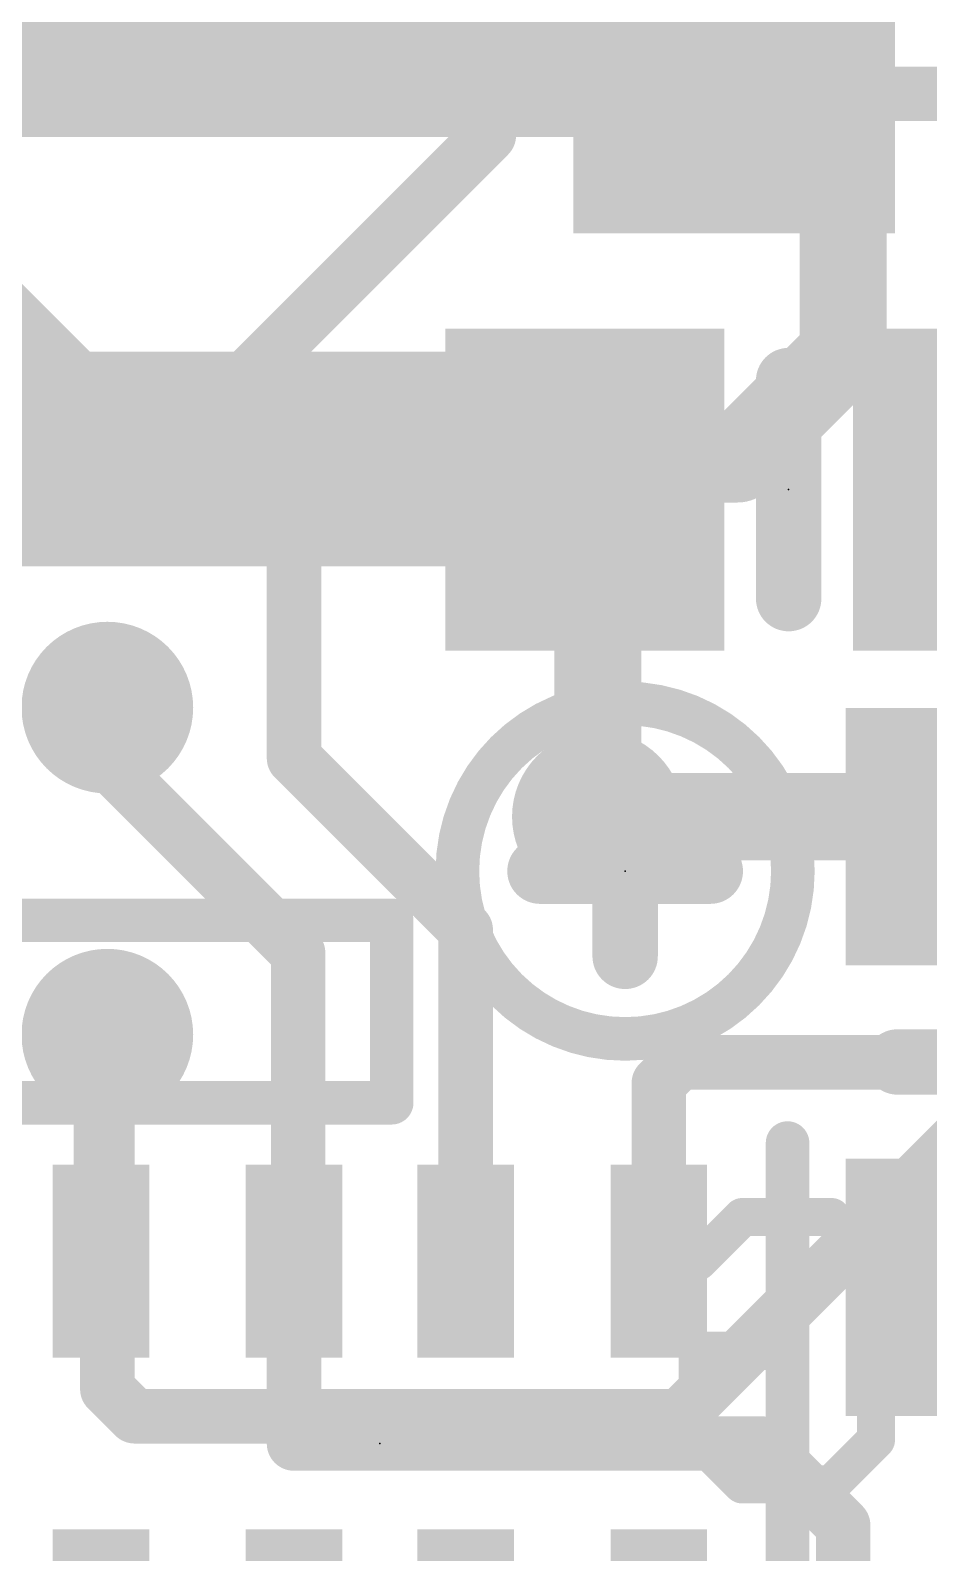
# Model space of a CAD drawing. Extents: x -0.5 to 47.2, y -0.5 to 23.4.
# Drawn here: x 6.37 to 10.56, y 5.33 to 12.43 of the extents above; entities that cross this region are included whole.
import ezdxf

# ---------------------------------------------------------------- set-up
doc = ezdxf.new("R2010")
doc.units = 0
for name, color, linetype in [('1', 12, 'CONTINUOUS'), ('16', 132, 'CONTINUOUS'), ('18', 110, 'CONTINUOUS'), ('21', 40, 'CONTINUOUS'), ('22', 6, 'CONTINUOUS'), ('23', 40, 'CONTINUOUS'), ('24', 6, 'CONTINUOUS')]:
    doc.layers.add(name, color=color, linetype=linetype)

# ---------------------------------------------------------------- blocks, each defined once
blk = doc.blocks.new('RECT')
blk.add_solid([(-0.5, -0.5), (0.5, -0.5), (-0.5, 0.5), (0.5, 0.5)])
blk = doc.blocks.new('ROUNDV')
at = {"const_width": 0.5}
blk.add_lwpolyline([(0, -0.25, 1), (0, 0.25, 1), (0, -0.25)], format="xyb", dxfattribs=at)

msp = doc.modelspace()

# ---------------------------------------------------------------- linework, layer by layer
at = {"layer": '1'}
for points, const_width in [([(8.001, 12.446), (8.001, 15.113)], 0.254), ([(8.509, 14.859), (8.509, 11.938)], 0.254), ([(8.001, 12.446), (7.635, 12.08)], 0.254), ([(5.093, 12.08), (7.635, 12.08)], 0.254), ([(10.988, 12.131), (9.652, 12.131)], 0.254), ([(8.509, 11.938), (7.366, 10.795)], 0.254), ([(6.604, 10.795), (5.969, 11.43)], 0.254), ([(7.366, 10.795), (6.604, 10.795)], 0.254), ([(7.366, 10.795), (7.601, 10.56)], 0.254), ([(7.601, 10.56), (7.601, 9.036)], 0.254), ([(8.956, 10.287), (9.017, 10.226)], 0.4064), ([(9.017, 10.226), (9.017, 8.763)], 0.4064), ([(6.731, 9.271), (6.731, 9.017)], 0.254), ([(7.601, 9.036), (8.401, 8.236)], 0.254), ([(6.731, 9.017), (7.62, 8.128)], 0.254), ([(10.829, 8.763), (9.017, 8.763)], 0.4064), ([(8.401, 8.236), (8.401, 6.692)], 0.254), ([(7.62, 8.128), (7.62, 6.711)], 0.254), ([(6.701, 7.717), (6.731, 7.747)], 0.254), ([(6.701, 6.692), (6.701, 7.717)], 0.254), ([(9.398, 7.6183), (9.301, 7.5213)], 0.254), ([(9.398, 7.6183), (11.9397, 7.6183)], 0.254), ([(9.301, 7.5213), (9.301, 6.692)], 0.254), ([(7.62, 6.711), (7.601, 6.692)], 0.254), ([(7.601, 6.692), (7.601, 5.842)], 0.254), ([(7.601, 5.842), (9.779, 5.842)], 0.254), ([(9.779, 5.842), (10.16, 5.461)], 0.254), ([(10.16, 5.461), (10.16, 4.826)], 0.254)]:
    msp.add_lwpolyline(points, dxfattribs=dict(at, const_width=const_width))
for points, const_width in [([(8.0459, 12.4011, 1), (7.9561, 12.4909)], 0.127), ([(7.9375, 12.446, 1), (8.0645, 12.446)], 0.127), ([(7.635, 12.0165, 1), (7.635, 12.1435)], 0.127), ([(9.652, 12.1945, 1), (9.652, 12.0675)], 0.127), ([(7.5901, 12.1249, 1), (7.6799, 12.0351)], 0.127), ([(8.5539, 11.8931, 1), (8.4641, 11.9829)], 0.127), ([(8.4455, 11.938, 1), (8.5725, 11.938)], 0.127), ([(6.604, 10.8585, 1), (6.604, 10.7315)], 0.127), ([(6.5591, 10.7501, 1), (6.6489, 10.8399)], 0.127), ([(7.4109, 10.8399, 1), (7.3211, 10.7501)], 0.127), ([(7.3211, 10.8399, 1), (7.4109, 10.7501)], 0.127), ([(7.366, 10.7315, 1), (7.366, 10.8585)], 0.127), ([(7.6645, 10.56, 1), (7.5375, 10.56)], 0.127), ([(7.5561, 10.5151, 1), (7.6459, 10.6049)], 0.127), ([(9.0278, 10.3588, 1), (8.8842, 10.2152)], 0.2032), ([(9.1186, 10.226, 1), (8.9154, 10.226)], 0.2032), ([(8.9452, 10.1542, 1), (9.0888, 10.2978)], 0.2032), ([(6.7945, 9.271, 1), (6.6675, 9.271)], 0.127), ([(7.6459, 9.0809, 1), (7.5561, 8.9911)], 0.127), ([(6.7759, 9.0619, 1), (6.6861, 8.9721)], 0.127), ([(6.6675, 9.017, 1), (6.7945, 9.017)], 0.127), ([(7.5375, 9.036, 1), (7.6645, 9.036)], 0.127), ([(9.017, 8.8646, 1), (9.017, 8.6614)], 0.2032), ([(8.9154, 8.763, 1), (9.1186, 8.763)], 0.2032), ([(8.4645, 8.236, 1), (8.3375, 8.236)], 0.127), ([(8.3561, 8.1911, 1), (8.4459, 8.2809)], 0.127), ([(7.6835, 8.128, 1), (7.5565, 8.128)], 0.127), ([(7.5751, 8.0831, 1), (7.6649, 8.1729)], 0.127), ([(6.7759, 7.7021, 1), (6.6861, 7.7919)], 0.127), ([(6.7645, 7.717, 1), (6.6375, 7.717)], 0.127), ([(6.6561, 7.7619, 1), (6.7459, 7.6721)], 0.127), ([(9.398, 7.6818, 1), (9.398, 7.5548)], 0.127), ([(9.4429, 7.5734, 1), (9.3531, 7.6632)], 0.127), ([(9.3645, 7.5213, 1), (9.2375, 7.5213)], 0.127), ([(9.2561, 7.5662, 1), (9.3459, 7.4764)], 0.127), ([(7.6645, 6.692, 1), (7.5375, 6.692)], 0.127), ([(7.6649, 6.6661, 1), (7.5751, 6.7559)], 0.127), ([(6.6375, 6.692, 1), (6.7645, 6.692)], 0.127), ([(7.5561, 6.7369, 1), (7.6459, 6.6471)], 0.127), ([(7.5565, 6.711, 1), (7.6835, 6.711)], 0.127), ([(8.3375, 6.692, 1), (8.4645, 6.692)], 0.127), ([(9.2375, 6.692, 1), (9.3645, 6.692)], 0.127), ([(7.601, 5.9055, 1), (7.601, 5.7785)], 0.127), ([(9.8239, 5.8869, 1), (9.7341, 5.7971)], 0.127), ([(9.779, 5.7785, 1), (9.779, 5.9055)], 0.127), ([(7.5375, 5.842, 1), (7.6645, 5.842)], 0.127), ([(10.2235, 5.461, 1), (10.0965, 5.461)], 0.127), ([(10.1151, 5.4161, 1), (10.2049, 5.5059)], 0.127)]:
    msp.add_lwpolyline(points, format="xyb", dxfattribs=dict(at, const_width=const_width))
at = {"layer": '16'}
for points, const_width in [([(10.16, 10.922), (10.16, 13.335)], 0.4064), ([(9.668, 10.43), (10.16, 10.922)], 0.4064), ([(7.256, 10.43), (9.668, 10.43)], 0.4064), ([(9.398, 5.969), (11.811, 8.382)], 0.254), ([(6.731, 7.747), (6.731, 6.096)], 0.254), ([(6.731, 6.096), (6.858, 5.969)], 0.254), ([(6.858, 5.969), (9.398, 5.969)], 0.254)]:
    msp.add_lwpolyline(points, dxfattribs=dict(at, const_width=const_width))
for points, const_width in [([(10.2318, 10.8502, 1), (10.0882, 10.9938)], 0.2032), ([(10.0584, 10.922, 1), (10.2616, 10.922)], 0.2032), ([(7.256, 10.5316, 1), (7.256, 10.3284)], 0.2032), ([(9.5962, 10.5018, 1), (9.7398, 10.3582)], 0.2032), ([(9.668, 10.3284, 1), (9.668, 10.5316)], 0.2032), ([(6.7945, 7.747, 1), (6.6675, 7.747)], 0.127), ([(6.7759, 6.1409, 1), (6.6861, 6.0511)], 0.127), ([(6.6675, 6.096, 1), (6.7945, 6.096)], 0.127), ([(6.858, 6.0325, 1), (6.858, 5.9055)], 0.127), ([(6.8131, 5.9241, 1), (6.9029, 6.0139)], 0.127), ([(9.3531, 6.0139, 1), (9.4429, 5.9241)], 0.127), ([(9.398, 5.9055, 1), (9.398, 6.0325)], 0.127)]:
    msp.add_lwpolyline(points, format="xyb", dxfattribs=dict(at, const_width=const_width))
at = {"layer": '21'}
for points, const_width in [([(9.906, 9.779), (9.906, 10.795)], 0.3048), ([(11.43, 7.62), (10.414, 7.62)], 0.3048), ([(9.901, 7.242), (9.901, 4.442)], 0.2032)]:
    msp.add_lwpolyline(points, dxfattribs=dict(at, const_width=const_width))
for points, const_width in [([(9.9822, 10.795, 1), (9.8298, 10.795)], 0.1524), ([(9.8298, 9.779, 1), (9.9822, 9.779)], 0.1524), ([(10.414, 7.6962, 1), (10.414, 7.5438)], 0.1524), ([(9.9518, 7.242, 1), (9.8502, 7.242)], 0.1016)]:
    msp.add_lwpolyline(points, format="xyb", dxfattribs=dict(at, const_width=const_width))
at = {"layer": '22'}
for points, const_width in [([(9.144, 7.7273, 1), (9.144, 9.2907, 1), (9.144, 7.7273)], 0.2032), ([(9.2202, 8.9058, 1), (9.0678, 8.9058)], 0.1524), ([(8.7472, 8.5852, 1), (8.7472, 8.4328)], 0.1524), ([(9.5409, 8.4328, 1), (9.5409, 8.5852)], 0.1524), ([(8.1068, 8.28, 1), (8.0052, 8.28)], 0.1016), ([(8.056, 8.2292, 1), (8.056, 8.3308)], 0.1016), ([(9.0678, 8.1122, 1), (9.2202, 8.1122)], 0.1524), ([(8.056, 7.3792, 1), (8.056, 7.4808)], 0.1016), ([(8.0052, 7.43, 1), (8.1068, 7.43)], 0.1016), ([(9.69, 6.9416, 1), (9.69, 6.8527)], 0.0889), ([(9.7215, 6.8657, 1), (9.6586, 6.9286)], 0.0889), ([(10.1367, 6.9286, 1), (10.0738, 6.8657)], 0.0889), ([(10.1053, 6.8527, 1), (10.1053, 6.9416)], 0.0889), ([(9.451, 6.721, 1), (9.5139, 6.6581)], 0.0889), ([(10.3573, 6.6896, 1), (10.2684, 6.6896)], 0.0889), ([(10.2814, 6.6581, 1), (10.3443, 6.721)], 0.0889), ([(9.4824, 6.3188, 1), (9.4824, 6.2299)], 0.0889), ([(9.5269, 6.2743, 1), (9.438, 6.2743)], 0.0889), ([(9.8976, 6.2299, 1), (9.8976, 6.3188)], 0.0889), ([(9.5139, 5.8905, 1), (9.451, 5.8277)], 0.0889), ([(9.438, 5.8591, 1), (9.5269, 5.8591)], 0.0889), ([(10.2684, 5.8591, 1), (10.3573, 5.8591)], 0.0889), ([(10.3443, 5.8277, 1), (10.2814, 5.8905)], 0.0889), ([(9.69, 5.696, 1), (9.69, 5.6071)], 0.0889), ([(9.6586, 5.6201, 1), (9.7215, 5.6829)], 0.0889), ([(10.0738, 5.6829, 1), (10.1367, 5.6201)], 0.0889), ([(10.1053, 5.6071, 1), (10.1053, 5.696)], 0.0889)]:
    msp.add_lwpolyline(points, format="xyb", dxfattribs=dict(at, const_width=const_width))
for points, const_width in [([(9.144, 8.9058), (9.144, 8.1122)], 0.3048), ([(8.7472, 8.509), (9.5409, 8.509)], 0.3048), ([(8.056, 8.28), (5.556, 8.28)], 0.2032), ([(8.056, 7.43), (8.056, 8.28)], 0.2032), ([(4.056, 7.43), (8.056, 7.43)], 0.2032), ([(9.4824, 6.6896), (9.69, 6.8972)], 0.1778), ([(9.69, 6.8972), (10.1053, 6.8972)], 0.1778), ([(10.1053, 6.8972), (10.3129, 6.6896)], 0.1778), ([(10.3129, 6.6896), (10.3129, 5.8591)], 0.1778), ([(9.4824, 5.8591), (9.4824, 6.2743)], 0.1778), ([(9.4824, 6.2743), (9.8976, 6.2743)], 0.1778), ([(9.69, 5.6515), (9.4824, 5.8591)], 0.1778), ([(10.3129, 5.8591), (10.1053, 5.6515)], 0.1778), ([(10.1053, 5.6515), (9.69, 5.6515)], 0.1778)]:
    msp.add_lwpolyline(points, dxfattribs=dict(at, const_width=const_width))
at = {"layer": '23'}
for p in [(9.906, 10.287), (8.001, 5.842)]:
    msp.add_point(p, dxfattribs=at)
at = {"layer": '24'}
msp.add_point((9.144, 8.509), dxfattribs=at)

# ---------------------------------------------------------------- block references
at = {"layer": '1', "yscale": 1.5}
for p, xscale, rotation in [((9.652, 12.131), 1.3, 90), ((8.956, 10.287), 1.3, 180), ((10.856, 10.287), 1.3, 180), ((10.922, 8.67), 1.2, 270), ((10.922, 6.57), 1.2, 270)]:
    msp.add_blockref('RECT', p, dxfattribs=dict(at, xscale=xscale, rotation=rotation))
at = {"layer": '1', "xscale": 0.45, "yscale": 0.9}
for p in [(6.701, 6.692), (7.601, 6.692), (8.401, 6.692), (9.301, 6.692), (6.701, 4.992), (7.601, 4.992), (8.401, 4.992), (9.301, 4.992)]:
    msp.add_blockref('RECT', p, dxfattribs=at)
at = {"layer": '16', "yscale": 4.6, "rotation": 270}
for p in [(7.256, 12.43), (7.256, 10.43)]:
    msp.add_blockref('RECT', p, dxfattribs=at)
at = {"layer": '18', "xscale": 0.8001, "yscale": 0.8001}
for p in [(6.731, 9.271), (6.731, 9.271), (9.017, 8.763), (9.017, 8.763), (6.731, 7.747), (6.731, 7.747)]:
    msp.add_blockref('ROUNDV', p, dxfattribs=at)

doc.saveas('drawing.dxf')
